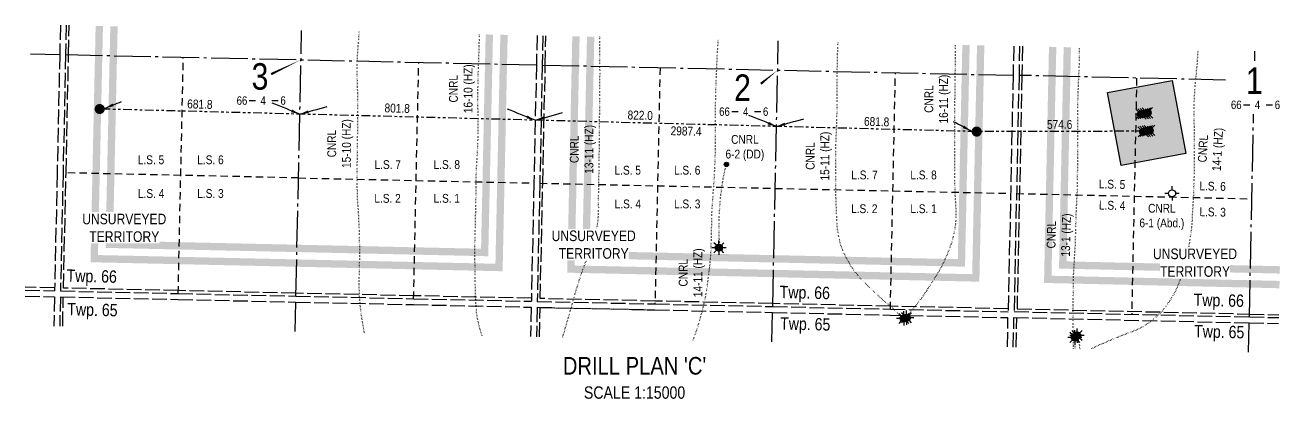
# Model space of a CAD drawing. Extents: x 401306 to 418331, y 6045711 to 6071172.
# Drawn here: x 413713 to 417984, y 6059379 to 6060650 of the extents above; entities that cross this region are included whole.
import ezdxf
from ezdxf.enums import TextEntityAlignment as Align

# ---------------------------------------------------------------- set-up
doc = ezdxf.new("R2010")
doc.units = 0
doc.header["$LTSCALE"] = 5
for name, pattern in [('foc-DOT', [1, 0.2, -0.8]), ('foc-DRILLPATH', [14.75, 6, -1.75, 1.75, -1.75, 1.75, -1.75]), ('foc-LSD', [8, 5, -3]), ('foc-QUARTERLINE', [33, 25, -3, 2, -3]), ('foc-UNSURVEYED', [12.5, 10, -2.5])]:
    doc.linetypes.add(name, pattern=pattern)
for name, color, linetype in [('10', 1, 'Continuous'), ('9', 3, 'Continuous'), ('AS-DRILL-T', 8, 'Continuous'), ('AS-TARGET-GAS-H', 181, 'Continuous'), ('AS-TARGET-OIL-H', 131, 'Continuous'), ('C-SYMBOL', 7, 'Continuous'), ('D-TXT', 6, 'Continuous'), ('DETAIL-HZ-Existing', 8, 'foc-DOT'), ('DETAIL-T', 7, 'Continuous'), ('F-WS-S', 8, 'Continuous'), ('L-BD', 7, 'Continuous'), ('L-BD1', 253, 'Continuous'), ('L-MON', 1, 'Continuous'), ('L-QSEC', 8, 'foc-QUARTERLINE'), ('L-SECLBL', 7, 'Continuous'), ('L-SECTION-LSD', 7, 'foc-LSD'), ('L-USEC', 7, 'foc-UNSURVEYED'), ('P-BUFFER-PURPLE-T', 187, 'Continuous'), ('P-PDRILLPATH', 12, 'foc-DRILLPATH'), ('P-PROPOSED', 10, 'Continuous'), ('P-PROPOSED-H', 21, 'Continuous')]:
    doc.layers.add(name, color=color, linetype=linetype)
doc.styles.add('100L', font='ARIALN.TTF', dxfattribs={"height": 11})
doc.styles.add('80CG', font='ARIALN.TTF', dxfattribs={"height": 10})
doc.styles.add('80L', font='ARIALN.TTF', dxfattribs={"height": 10})
doc.styles.add('SIMPLEX', font='ARIALN.TTF')
doc.styles.get("Standard").update_dxf_attribs({"font": 'ARIALN.TTF'})
doc.dimstyles.new('Compass 5 000', dxfattribs={"dimscale": 5, "dimtxt": 9, "dimasz": 2, "dimexe": 0.2, "dimexo": 0.0625, "dimgap": 0.5, "dimtad": 0, "dimtih": 1, "dimtoh": 1, "dimzin": 0, "dimdsep": 46, "dimtxsty": '80CG', "dimcen": 0.1, "dimse1": 1, "dimse2": 1, "dimclrd": 256, "dimclrt": 256, "dimaunit": 1, "dimadec": 4, "dimazin": 0, "dimtfac": 0.06, "dimtofl": 0, "dimtmove": 0, "dimatfit": 1, "dimfxl": 0.2, "dimtolj": 1, "dimtzin": 0, "dimlwd": -1, "dimarcsym": 0})

# ---------------------------------------------------------------- blocks, each defined once
blk = doc.blocks.new('L-SECLBL')
at = {"layer": '9', "color": 7}
for p, q in [((-5.1, -27.8), (-12.3, -27.8)), ((20.7, -27.8), (13.5, -27.8))]:
    blk.add_line(p, q, dxfattribs=at)
at = {"layer": '10', "color": 2, "style": 'SIMPLEX'}
blk.add_attdef('SEC', text='', height=30, dxfattribs=at).set_placement((0, 0), align=Align.MIDDLE)
at = {"layer": '10', "color": 5, "style": '80L'}
blk.add_attdef('TWP', text='', height=9.5, dxfattribs=at).set_placement((-14.4, -27.4), align=Align.MIDDLE_RIGHT)
blk.add_attdef('RGE', text='', height=9.5, dxfattribs=at).set_placement((3.6, -27.4), align=Align.MIDDLE_CENTER)
blk.add_attdef('MER', text='', height=9.5, dxfattribs=at).set_placement((23.2, -27.4), align=Align.MIDDLE_LEFT)
blk = doc.blocks.new('Gabd')
for p, q in [((-0.81, 0), (-1.62, 0)), ((0, 0.81), (0, 1.62)), ((1.62, 0), (0.81, 0)), ((0, -0.81), (0, -1.62))]:
    blk.add_line(p, q)
blk.add_circle((0, 0), 0.8)
blk = doc.blocks.new('BH-Existing')
at = {"layer": 'AS-DRILL-T'}
h = blk.add_hatch(color=256, dxfattribs=at)
h.dxf.hatch_style = 1
edge = h.paths.add_edge_path()
edge.add_arc((0, 0), 0.5, 0, 360)
blk.add_circle((0, 0), 0.5, dxfattribs=at)
blk = doc.blocks.new('GAS')
h = blk.add_hatch(color=255)
h.dxf.hatch_style = 1
edge = h.paths.add_edge_path()
edge.add_arc((0, 0), 0.9, 0, 360)
for p, q in [((-0.81, 0), (-1.62, 0)), ((-0.57, 0.57), (-1.14, 1.14)), ((0, 0.81), (0, 1.62)), ((0.57, 0.57), (1.14, 1.14)), ((1.62, 0), (0.81, 0)), ((-0.57, -0.57), (-1.14, -1.14)), ((0, -0.81), (0, -1.62)), ((1.14, -1.14), (0.57, -0.57))]:
    blk.add_line(p, q)
blk.add_circle((0, 0), 0.8)
blk = doc.blocks.new('plbh')
at = {"layer": 'L-MON'}
h = blk.add_hatch(color=255, dxfattribs=at)
h.dxf.hatch_style = 1
edge = h.paths.add_edge_path()
edge.add_arc((0, 0), 1.16, 0, 360)
h = blk.add_hatch(color=256, dxfattribs=at)
h.dxf.hatch_style = 1
h.paths.add_polyline_path([(-0.96, 0, 1), (0.96, 0, 1)])
h.paths.add_polyline_path([(0.91, 0, -1), (-0.91, 0, -1)], flags=16)
h.paths.add_polyline_path([(0.45, 0, -1), (-0.45, 0, -1)], flags=0)
h = blk.add_hatch(color=256, dxfattribs=at)
h.dxf.hatch_style = 1
h.paths.add_polyline_path([(-0.45, 0, 1), (0.45, 0, 1)])
h.paths.add_polyline_path([(0.4, 0, -1), (-0.4, 0, -1)], flags=16)
at = {"layer": 'L-MON', "color": 240}
for radius in [0.96, 0.91, 0.45, 0.4]:
    blk.add_circle((0, 0), radius, dxfattribs=at)
blk = doc.blocks.new('WC')
at = {"layer": 'L-MON'}
h = blk.add_hatch(color=255, dxfattribs=at)
h.dxf.hatch_style = 1
edge = h.paths.add_edge_path()
edge.add_arc((0, 0), 0.9, 0, 360)
at = {"layer": 'L-MON', "color": 240, "flags": 128}
for points in [[(-0.62, 0.5), (-1.23, 1.12)], [(0.52, 0.61), (1.13, 1.21)], [(-1.18, -1.18), (-0.56, -0.57)], [(1.16, -1.18), (0.56, -0.57)]]:
    blk.add_lwpolyline(points, dxfattribs=at)
at = {"layer": 'L-MON', "color": 240}
for radius in [0.8, 0.373]:
    blk.add_circle((0, 0), radius, dxfattribs=at)

msp = doc.modelspace()

# ---------------------------------------------------------------- hatches: boundary and pattern name
at = {"layer": 'AS-TARGET-GAS-H'}
h = msp.add_hatch(color=256, dxfattribs=at)
h.dxf.hatch_style = 1
h.paths.add_polyline_path([(415280.713, 6060618.723), (415265.103, 6059889.638), (414012.177, 6059917.017), (414028.056, 6060646.185), (414003.072, 6060646.733), (413986.649, 6059892.579), (415289.552, 6059864.108), (415305.696, 6060618.175)])
h = msp.add_hatch(color=256, dxfattribs=at)
h.dxf.hatch_style = 1
h.paths.add_polyline_path([(416903.321, 6060583.15), (416887.978, 6059854.146), (415634.978, 6059881.552), (415650.588, 6060610.614), (415625.604, 6060611.162), (415609.46, 6059857.114), (416912.436, 6059828.615), (416928.304, 6060582.602)])
h = msp.add_hatch(color=256, dxfattribs=at)
h.dxf.hatch_style = 1
h.paths.add_polyline_path([(417273.192, 6060575.041), (417248.209, 6060575.589), (417232.344, 6059822.123), (417983.728, 6059805.215), (417984.291, 6059830.199), (417257.853, 6059846.545)])
at = {"layer": 'AS-TARGET-OIL-H'}
h = msp.add_hatch(color=256, dxfattribs=at)
h.dxf.hatch_style = 1
h.paths.add_polyline_path([(415330.68, 6060617.627), (415314, 6059838.578), (413961.121, 6059868.141), (413978.089, 6060647.281), (413953.105, 6060647.828), (413935.593, 6059843.703), (415338.449, 6059813.048), (415355.664, 6060617.08)])
h = msp.add_hatch(color=256, dxfattribs=at)
h.dxf.hatch_style = 1
h.paths.add_polyline_path([(416903.321, 6060583.15), (416887.978, 6059854.146), (415634.978, 6059881.552), (415650.588, 6060610.614), (415625.604, 6060611.162), (415609.46, 6059857.114), (416912.436, 6059828.615), (416928.304, 6060582.602)])
h.paths.add_polyline_path([(415583.941, 6059832.677), (415600.62, 6060611.71), (415575.637, 6060612.257), (415558.423, 6059808.239), (416961.352, 6059777.554), (416978.272, 6060581.507), (416953.288, 6060582.055), (416936.894, 6059803.085)])
h = msp.add_hatch(color=256, dxfattribs=at)
h.dxf.hatch_style = 1
h.paths.add_polyline_path([(417223.225, 6060576.137), (417198.241, 6060576.684), (417181.325, 6059773.279), (417982.604, 6059755.249), (417983.166, 6059780.232), (417206.834, 6059797.701)])
at = {"layer": 'P-PROPOSED-H'}
h = msp.add_hatch(color=256, dxfattribs=at)
h.dxf.hatch_style = 1
h.paths.add_polyline_path([(417443.886, 6060172.636), (417663.674, 6060213.246), (417617.76, 6060461.736), (417397.972, 6060421.125)])

# ---------------------------------------------------------------- linework, layer by layer
at = {"layer": 'DETAIL-HZ-Existing', "flags": 128}
for points in [[(414868.628, 6059603.247), (414866.391, 6059613.67), (414862.924, 6059632.529), (414859.837, 6059651.359), (414857.073, 6059670.363), (414854.828, 6059689.325), (414853.072, 6059708.187), (414851.703, 6059727.411), (414850.831, 6059746.474), (414850.46, 6059765.556), (414850.518, 6059784.639), (414850.786, 6059803.678), (414851.264, 6059822.742), (414851.566, 6059832.648), (414851.762, 6059841.786), (414851.963, 6059860.956), (414852.022, 6059880.059), (414851.961, 6059899.195), (414851.712, 6059918.374), (414851.225, 6059937.669), (414850.558, 6059956.948), (414849.806, 6059976.048), (414848.967, 6059995.251), (414847.955, 6060014.287), (414846.533, 6060033.351), (414845.152, 6060052.485), (414844.319, 6060071.508), (414843.84, 6060090.712), (414843.539, 6060109.823), (414843.24, 6060129.004), (414843.069, 6060148.082), (414843.342, 6060167.381), (414843.941, 6060186.472), (414844.419, 6060205.556), (414844.579, 6060224.677), (414844.619, 6060243.811), (414844.817, 6060262.881), (414845.147, 6060282.028), (414845.317, 6060301.189), (414845.349, 6060320.393), (414845.487, 6060339.464), (414845.706, 6060358.564), (414845.857, 6060377.755), (414845.816, 6060396.86), (414845.415, 6060415.963), (414844.824, 6060435.06), (414844.252, 6060454.147), (414843.713, 6060473.333), (414843.504, 6060492.512), (414843.632, 6060511.593), (414844.071, 6060530.698), (414844.891, 6060549.825), (414846.07, 6060568.904), (414847.498, 6060587.968), (414849.029, 6060607.12), (414850.528, 6060626.192), (414850.675, 6060628.151)], [(415268.668, 6059594.509), (415268.18, 6059595.769), (415262.106, 6059613.843), (415257.039, 6059632.256), (415253.149, 6059650.973), (415250.277, 6059670.059), (415248.345, 6059689.155), (415247.183, 6059708.214), (415246.453, 6059727.384), (415245.931, 6059746.44), (415245.58, 6059765.532), (415245.358, 6059784.591), (415245.1, 6059803.841), (415244.788, 6059822.912), (415244.768, 6059824.302), (415244.416, 6059841.994), (415243.955, 6059861.068), (415243.694, 6059880.178), (415243.935, 6059899.367), (415244.573, 6059918.418), (415245.192, 6059937.539), (415245.661, 6059956.624), (415246.07, 6059975.749), (415246.489, 6059994.845), (415246.908, 6060013.95), (415247.328, 6060033.075), (415247.718, 6060052.211), (415248.018, 6060071.379), (415248.027, 6060090.484), (415247.898, 6060109.681), (415248.226, 6060128.738), (415249.058, 6060147.945), (415250.079, 6060167.137), (415251.048, 6060186.241), (415252.017, 6060205.345), (415253.115, 6060224.395), (415254.125, 6060243.548), (415254.785, 6060262.658), (415255.195, 6060281.834), (415255.354, 6060300.915), (415255.273, 6060320.031), (415255.068, 6060338.94), (415254.744, 6060358.361), (415254.382, 6060377.423), (415254.243, 6060396.621), (415254.402, 6060415.752), (415254.611, 6060434.852), (415254.849, 6060453.891), (415255.288, 6060472.976), (415255.845, 6060492.008), (415256.485, 6060511.129), (415257.213, 6060530.208), (415257.865, 6060549.418), (415258.437, 6060568.66), (415258.936, 6060587.784), (415259.475, 6060606.887), (415259.835, 6060619.181)], [(415542.658, 6059588.525), (415544.518, 6059594.746), (415547.2, 6059603.691), (415549.903, 6059612.685), (415552.566, 6059621.66), (415555.219, 6059630.656), (415557.903, 6059639.67), (415560.546, 6059648.666), (415563.17, 6059657.692), (415569.103, 6059678.319), (415574.247, 6059696.673), (415577.251, 6059707.602), (415579.302, 6059715.079), (415584.508, 6059733.522), (415589.96, 6059751.8), (415595.622, 6059770.053), (415601.164, 6059788.278), (415607.032, 6059806.337), (415607.085, 6059806.466), (415613.809, 6059824.356), (415620.921, 6059842.138), (415627.972, 6059859.841), (415634.914, 6059877.616), (415641.6, 6059895.577), (415647.679, 6059913.691), (415653.093, 6059932.029), (415657.631, 6059950.557), (415661.162, 6059969.285), (415663.631, 6059988.327), (415664.998, 6060007.362), (415665.457, 6060026.426), (415665.319, 6060045.694), (415665.237, 6060064.74), (415665.454, 6060083.78), (415665.683, 6060102.849), (415665.961, 6060121.938), (415666.451, 6060141.062), (415666.951, 6060160.195), (415667.25, 6060179.323), (415667.44, 6060198.463), (415667.662, 6060217.733), (415667.874, 6060236.953), (415667.962, 6060256.035), (415667.991, 6060275.129), (415668.132, 6060294.31), (415668.39, 6060313.359), (415668.681, 6060332.588), (415668.919, 6060351.647), (415669.019, 6060370.769), (415669.087, 6060389.862), (415669.277, 6060408.982), (415669.486, 6060428.082), (415669.676, 6060447.253), (415669.875, 6060466.333), (415669.985, 6060485.515), (415669.916, 6060504.681), (415669.764, 6060523.778), (415669.553, 6060542.887), (415669.242, 6060561.988), (415669.022, 6060581.117), (415669.115, 6060600.42), (415669.329, 6060610.203)], [(415987.185, 6059578.816), (415988.915, 6059583.438), (415991.856, 6059591.387), (415994.79, 6059599.476), (415997.646, 6059607.707), (416000.407, 6059616.13), (416003.017, 6059624.506), (416005.549, 6059632.973), (416008.029, 6059641.362), (416010.5, 6059649.772), (416012.922, 6059658.272), (416015.236, 6059666.854), (416017.465, 6059675.638), (416019.644, 6059684.434), (416021.834, 6059693.319), (416024.027, 6059702.274), (416026.15, 6059711.311), (416028.126, 6059720.42), (416029.985, 6059729.713), (416031.625, 6059739.02), (416034.417, 6059756.864), (416036.317, 6059770.356), (416036.758, 6059773.678), (416037.539, 6059779.802), (416038.692, 6059789.27), (416039.622, 6059797.192), (416039.806, 6059798.778), (416040.919, 6059808.257), (416042.092, 6059817.724), (416043.245, 6059827.211), (416044.338, 6059836.65), (416046.184, 6059855.615), (416046.908, 6059865.151), (416047.938, 6059884.284), (416048.273, 6059893.859), (416048.577, 6059903.405), (416048.831, 6059912.931), (416049.055, 6059922.469), (416049.533, 6059941.523), (416049.953, 6059960.648), (416050.311, 6059979.715), (416050.517, 6059989.333), (416050.751, 6059998.88), (416050.975, 6060008.387), (416051.299, 6060017.892), (416052.376, 6060036.934), (416053.764, 6060055.948), (416055.143, 6060075.063), (416056.524, 6060094.248), (416057.269, 6060103.804), (416057.992, 6060113.301), (416059.149, 6060132.291), (416060.047, 6060151.336), (416060.925, 6060170.381), (416061.803, 6060189.457), (416062.522, 6060208.546), (416063.001, 6060227.63), (416063.31, 6060246.768), (416063.199, 6060265.855), (416062.859, 6060285.006), (416062.867, 6060304.1), (416063.006, 6060323.202), (416063.017, 6060342.396), (416063.195, 6060361.457), (416063.554, 6060380.533), (416063.794, 6060399.712), (416064.023, 6060418.792), (416064.661, 6060437.883), (416065.61, 6060456.947), (416066.379, 6060476.085), (416067.06, 6060495.234), (416067.767, 6060514.274), (416068.595, 6060533.3), (416069.614, 6060552.403), (416070.785, 6060571.582), (416072.053, 6060590.629), (416072.81, 6060601.358)], [(416703.785, 6059652.532), (416703.826, 6059652.571), (416703.806, 6059652.571), (416703.625, 6059652.505), (416703.495, 6059652.538), (416703.476, 6059652.568), (416703.446, 6059652.549), (416703.415, 6059652.54), (416703.396, 6059652.56), (416703.307, 6059652.622), (416703.139, 6059652.695), (416702.839, 6059652.692), (416702.549, 6059652.698), (416702.479, 6059652.739), (416702.5, 6059652.749), (416702.519, 6059652.729), (416702.528, 6059652.658), (416702.545, 6059652.518), (416702.602, 6059652.367), (416702.587, 6059652.157), (416702.512, 6059651.909), (416702.469, 6059651.759), (416702.416, 6059651.631), (416702.29, 6059651.343), (416702.175, 6059651.105), (416702.061, 6059650.908), (416701.936, 6059650.69), (416701.761, 6059650.474), (416701.556, 6059650.208), (416701.62, 6059649.937), (416701.977, 6059649.799), (416702.326, 6059649.722), (416702.603, 6059649.606), (416702.841, 6059649.511), (416703.031, 6059649.487), (416703.261, 6059649.472), (416703.51, 6059649.427), (416703.698, 6059649.333), (416703.816, 6059649.23), (416703.826, 6059649.26), (416703.767, 6059649.281), (416703.696, 6059649.243), (416703.644, 6059649.174), (416703.592, 6059649.065), (416703.591, 6059649.015), (416703.579, 6059648.925), (416703.527, 6059648.826), (416703.454, 6059648.688), (416703.331, 6059648.56), (416703.23, 6059648.483), (416703.166, 6059648.324), (416703.222, 6059648.113), (416703.358, 6059647.95), (416703.426, 6059647.828), (416703.405, 6059647.769), (416703.395, 6059647.789), (416703.457, 6059647.878), (416703.5, 6059648.007), (416703.492, 6059648.127), (416703.575, 6059648.265), (416703.69, 6059648.493), (416703.775, 6059648.741), (416703.811, 6059649.01), (416703.846, 6059649.26), (416703.841, 6059649.49), (416703.765, 6059649.701), (416703.638, 6059649.814), (416703.528, 6059649.807), (416703.407, 6059649.789), (416703.318, 6059649.841), (416703.23, 6059649.903), (416703.11, 6059649.915), (416703.072, 6059650.016), (416703.083, 6059650.086), (416703.064, 6059650.126), (416702.996, 6059650.208), (416702.722, 6059650.514), (416702.284, 6059651.063), (416701.712, 6059651.915), (416700.994, 6059652.991), (416700.079, 6059654.17), (416698.916, 6059655.435), (416697.524, 6059656.795), (416695.866, 6059658.32), (416693.952, 6059660.051), (416691.813, 6059661.987), (416689.477, 6059664.127), (416687.005, 6059666.42), (416684.367, 6059668.906), (416681.505, 6059671.657), (416678.476, 6059674.592), (416675.231, 6059677.721), (416671.819, 6059680.964), (416668.208, 6059684.281), (416664.36, 6059687.723), (416660.306, 6059691.339), (416656.057, 6059695.21), (416651.653, 6059699.334), (416647.043, 6059703.633), (416642.124, 6059707.987), (416636.966, 6059712.397), (416631.66, 6059716.911), (416626.299, 6059721.635), (416620.86, 6059726.501), (416615.284, 6059731.48), (416609.552, 6059736.632), (416603.79, 6059741.815), (416598.012, 6059747.179), (416592.26, 6059752.801), (416586.44, 6059758.576), (416581.806, 6059763.165), (416580.513, 6059764.452), (416574.587, 6059770.389), (416568.693, 6059776.375), (416565.06, 6059780.072), (416562.73, 6059782.442), (416556.801, 6059788.729), (416550.959, 6059795.314), (416545.171, 6059802.108), (416539.588, 6059809.117), (416534.2, 6059816.353), (416529.046, 6059823.793), (416524.127, 6059831.449), (416519.462, 6059839.319), (416511.631, 6059853.538), (416507.704, 6059860.813), (416503.345, 6059868.977), (416499.14, 6059877.297), (416495.31, 6059885.85), (416491.926, 6059894.664), (416488.965, 6059903.658), (416486.488, 6059912.803), (416484.383, 6059922.079), (416482.541, 6059931.44), (416480.89, 6059940.857), (416479.425, 6059950.12), (416479.381, 6059950.401), (416478.083, 6059959.961), (416476.455, 6059979.009), (416475.639, 6059998.121), (416475.013, 6060017.238), (416474.296, 6060036.348), (416473.511, 6060055.509), (416472.997, 6060074.714), (416472.752, 6060093.863), (416472.575, 6060112.951), (416472.481, 6060132.178), (416472.477, 6060151.362), (416472.421, 6060170.497), (416472.354, 6060189.553), (416472.41, 6060208.746), (416472.734, 6060227.874), (416473.302, 6060247.166), (416473.976, 6060266.276), (416474.71, 6060285.395), (416475.384, 6060304.505), (416476.028, 6060323.585), (416476.592, 6060342.728), (416476.846, 6060361.847), (416477.07, 6060380.956), (416477.305, 6060400.076), (416477.359, 6060419.209), (416477.477, 6060438.52), (416477.631, 6060457.611), (416477.604, 6060476.706), (416477.608, 6060495.821), (416477.943, 6060514.988), (416478.388, 6060534.103), (416478.841, 6060553.207), (416479.445, 6060572.299), (416480.159, 6060591.418), (416480.199, 6060592.426)], [(416713.573, 6059654.774), (416713.653, 6059654.782), (416713.889, 6059654.597), (416714.034, 6059654.334), (416714.189, 6059654.121), (416714.4, 6059653.686), (416714.356, 6059653.007), (416714.263, 6059652.428), (416714.469, 6059652.194), (416714.799, 6059652.187), (416715.328, 6059652.146), (416715.975, 6059652.012), (416716.194, 6059651.948), (416716.204, 6059651.947), (416716.392, 6059651.883), (416716.669, 6059651.718), (416716.664, 6059651.008), (416716.057, 6059650.69), (416715.325, 6059651.086), (416714.85, 6059651.326), (416713.881, 6059651.346), (416713.408, 6059651.206), (416713.333, 6059651.008), (416713.227, 6059651.17), (416712.925, 6059651.567), (416712.553, 6059651.935), (416713.139, 6059652.222), (416713.845, 6059652.047), (416713.58, 6059651.813), (416713.122, 6059651.412), (416712.881, 6059651.848), (416712.606, 6059653.054), (416712.396, 6059653.968), (416712.541, 6059654.676), (416712.752, 6059655.201), (416712.893, 6059655.718), (416712.934, 6059656.247), (416712.923, 6059656.688), (416712.823, 6059657.14), (416712.757, 6059657.321), (416712.796, 6059657.291), (416712.827, 6059657.32), (416712.888, 6059657.369), (416712.959, 6059657.437), (416713.082, 6059657.565), (416713.481, 6059657.996), (416714.076, 6059658.714), (416714.827, 6059659.708), (416715.753, 6059660.889), (416716.84, 6059662.176), (416718.071, 6059663.611), (416719.475, 6059665.221), (416721.033, 6059666.979), (416722.674, 6059668.915), (416724.337, 6059670.96), (416726.075, 6059673.204), (416727.919, 6059675.705), (416729.946, 6059678.403), (416732.178, 6059681.316), (416734.561, 6059684.287), (416737.064, 6059687.244), (416739.71, 6059690.319), (416742.51, 6059693.611), (416745.476, 6059697.189), (416748.639, 6059701.063), (416752.048, 6059705.222), (416755.653, 6059709.677), (416759.315, 6059714.49), (416763.034, 6059719.623), (416766.909, 6059725.012), (416770.889, 6059730.619), (416774.905, 6059736.546), (416778.957, 6059742.742), (416783.152, 6059749.104), (416787.462, 6059755.685), (416791.823, 6059762.324), (416796.246, 6059769.042), (416800.712, 6059775.909), (416802.914, 6059779.293), (416805.272, 6059782.934), (416809.821, 6059789.93), (416814.421, 6059796.984), (416816.282, 6059799.865), (416818.974, 6059804.17), (416823.433, 6059811.637), (416827.715, 6059819.258), (416831.931, 6059827.101), (416836.071, 6059835.085), (416840.134, 6059843.251), (416844.667, 6059853.248), (416849.941, 6059865.699), (416853.324, 6059873.829), (416856.877, 6059882.456), (416860.349, 6059891.045), (416863.673, 6059899.716), (416866.772, 6059908.653), (416869.593, 6059917.635), (416872.188, 6059926.862), (416874.507, 6059936.206), (416876.564, 6059945.544), (416878.25, 6059954.32), (416878.363, 6059954.928), (416879.775, 6059964.46), (416880.888, 6059974.049), (416881.699, 6059983.554), (416882.201, 6059993.115), (416882.37, 6060002.084), (416882.373, 6060002.654), (416882.295, 6060012.218), (416882.067, 6060021.775), (416881.699, 6060031.335), (416880.653, 6060050.491), (416879.51, 6060069.75), (416878.743, 6060088.85), (416878.268, 6060107.984), (416877.951, 6060127.075), (416877.705, 6060146.215), (416877.49, 6060165.354), (416877.534, 6060184.497), (416877.788, 6060203.596), (416878.025, 6060222.825), (416878.059, 6060241.979), (416877.925, 6060261.186), (416877.88, 6060280.341), (416877.924, 6060299.444), (416877.978, 6060318.587), (416878.044, 6060337.8), (416877.981, 6060357.046), (416878.006, 6060376.18), (416878.289, 6060395.288), (416878.545, 6060414.497), (416878.68, 6060433.628), (416878.754, 6060452.751), (416878.92, 6060471.962), (416879.414, 6060491.086), (416879.919, 6060510.219), (416880.185, 6060529.428), (416880.479, 6060548.536), (416880.543, 6060567.659), (416880.437, 6060583.652)], [(417282.179, 6059550.531), (417282.215, 6059553.806), (417282.213, 6059557.997), (417282.116, 6059562.43), (417281.943, 6059567.085), (417281.696, 6059571.981), (417281.464, 6059577.097), (417281.246, 6059582.463), (417281.035, 6059588.098), (417280.86, 6059594.053), (417280.721, 6059600.328), (417280.633, 6059604.711), (417280.62, 6059606.921), (417280.604, 6059613.803), (417280.605, 6059620.965), (417280.61, 6059628.336), (417280.548, 6059635.849), (417280.419, 6059643.514), (417280.332, 6059651.307), (417280.319, 6059659.269), (417280.36, 6059667.39), (417280.405, 6059672.36), (417280.433, 6059675.63), (417280.525, 6059683.81), (417280.607, 6059692.48), (417280.665, 6059700.941), (417280.723, 6059709.432), (417280.773, 6059717.963), (417280.893, 6059726.562), (417281.116, 6059735.269), (417281.341, 6059744.076), (417281.478, 6059752.965), (417281.568, 6059762.026), (417281.672, 6059771.225), (417281.777, 6059780.535), (417281.905, 6059789.945), (417282.124, 6059799.412), (417282.485, 6059808.977), (417282.967, 6059818.599), (417283.53, 6059828.249), (417284.024, 6059836.55), (417285.266, 6059858.499), (417285.724, 6059866.481), (417286.33, 6059875.811), (417286.956, 6059885.14), (417287.552, 6059894.459), (417288.118, 6059903.799), (417288.576, 6059913.202), (417288.852, 6059922.548), (417289.039, 6059931.926), (417289.217, 6059941.354), (417289.434, 6059950.712), (417289.671, 6059960.089), (417289.928, 6059969.456), (417290.175, 6059978.863), (417290.432, 6059988.219), (417290.78, 6059997.644), (417291.155, 6060006.928), (417291.522, 6060016.283), (417291.889, 6060025.657), (417292.276, 6060035.061), (417292.684, 6060044.494), (417293.133, 6060053.917), (417293.579, 6060063.27), (417294.084, 6060073.021), (417294.597, 6060082.693), (417295.042, 6060092.435), (417295.336, 6060102.151), (417295.501, 6060111.91), (417295.636, 6060121.649), (417295.711, 6060131.39), (417295.735, 6060141.142), (417295.83, 6060150.892), (417296.015, 6060160.63), (417296.2, 6060170.378), (417296.414, 6060180.116), (417296.619, 6060189.854), (417296.724, 6060199.604), (417296.729, 6060209.356), (417296.673, 6060219.109), (417296.548, 6060228.844), (417296.378, 6060238.389), (417296.163, 6060248.126), (417295.988, 6060257.872), (417295.923, 6060267.625), (417295.887, 6060277.378), (417295.892, 6060287.14), (417295.957, 6060296.871), (417296.011, 6060306.582), (417296.016, 6060316.344), (417295.991, 6060326.087), (417295.975, 6060335.809), (417295.99, 6060345.561), (417296.065, 6060355.312), (417296.18, 6060365.072), (417296.343, 6060374.74), (417296.577, 6060384.488), (417296.832, 6060394.224), (417297.127, 6060403.97), (417297.462, 6060413.715), (417297.806, 6060423.45), (417298.171, 6060433.195), (417298.526, 6060442.93), (417298.886, 6060452.474), (417299.281, 6060462.218), (417299.735, 6060471.94), (417300.2, 6060481.683), (417300.634, 6060491.406), (417301.039, 6060501.15), (417301.413, 6060510.864), (417301.748, 6060520.599), (417302.002, 6060530.326), (417302.147, 6060540.055), (417302.161, 6060549.787), (417302.075, 6060559.511), (417301.987, 6060569.115), (417301.935, 6060574.411)], [(416074.694, 6059893.172), (416075.317, 6059892.818), (416077.331, 6059891.605), (416077.631, 6059891.109), (416076.08, 6059890.611), (416075.817, 6059890.007), (416075.546, 6059889.012), (416074.771, 6059888.329), (416074.359, 6059888.728), (416074.362, 6059888.868), (416074.441, 6059889.266), (416074.622, 6059890.272), (416075.084, 6059891.763), (416076.281, 6059894.398), (416077.199, 6059897.619), (416077.674, 6059902.54), (416077.447, 6059908.786), (416076.782, 6059915.622), (416076.045, 6059923.74), (416075.484, 6059932.624), (416075.217, 6059941.701), (416075.178, 6059955.866), (416075.226, 6059963.276), (416075.198, 6059967.148), (416075.14, 6059980.402), (416075.388, 6059991.559), (416075.932, 6060003.05), (416076.676, 6060014.517), (416078.251, 6060035.888), (416079.474, 6060052.456), (416081.123, 6060070.705), (416082.807, 6060084.042), (416085.108, 6060099.097), (416086.871, 6060110.532), (416088.508, 6060122.56), (416090.093, 6060133.608), (416092.51, 6060146.58), (416094.891, 6060156.031), (416096.639, 6060162.476), (416099.785, 6060174.471), (416100.392, 6060176.709)], [(417286.32, 6059587.827), (417286.258, 6059587.719), (417286.185, 6059587.59), (417286.112, 6059587.462), (417286.039, 6059587.313), (417285.914, 6059587.066), (417285.686, 6059586.71), (417285.427, 6059586.246), (417285.309, 6059585.898), (417285.327, 6059585.788), (417285.288, 6059585.829), (417285.172, 6059586.011), (417285.022, 6059586.004), (417284.836, 6059585.748), (417284.855, 6059585.708), (417285.134, 6059586.122), (417285.346, 6059586.697), (417285.442, 6059586.966), (417285.568, 6059587.253), (417285.622, 6059587.432), (417285.644, 6059587.551), (417285.645, 6059587.581), (417285.635, 6059587.572), (417285.632, 6059587.462), (417285.615, 6059587.122), (417285.593, 6059586.552), (417285.577, 6059585.802), (417285.598, 6059584.872), (417285.629, 6059582.531), (417285.622, 6059582.201), (417285.571, 6059579.801), (417285.502, 6059576.952), (417285.5, 6059574.022), (417285.547, 6059571.04), (417285.635, 6059568.097), (417285.794, 6059565.163), (417286.012, 6059562.238), (417286.21, 6059559.273), (417286.228, 6059556.322), (417286.006, 6059553.356), (417285.759, 6059550.453)], [(417293.937, 6059594.235), (417293.904, 6059594.065), (417293.941, 6059593.924), (417294.188, 6059593.789), (417294.484, 6059593.583), (417294.7, 6059593.378), (417294.904, 6059593.114), (417295.139, 6059592.879), (417295.424, 6059592.613), (417295.709, 6059592.387), (417295.997, 6059592.281), (417296.255, 6059592.215), (417296.585, 6059592.168), (417297.003, 6059592.11), (417297.555, 6059592.168), (417297.69, 6059592.415), (417297.837, 6059592.762), (417297.996, 6059593.159), (417298.135, 6059593.596), (417298.234, 6059594.024), (417298.231, 6059594.364), (417298.105, 6059594.577), (417297.869, 6059594.762), (417297.564, 6059594.969), (417297.258, 6059595.205), (417296.954, 6059595.482), (417296.6, 6059595.769), (417296.269, 6059596.176), (417295.897, 6059596.584), (417295.442, 6059596.834), (417295.223, 6059596.888), (417294.804, 6059596.947), (417294.735, 6059596.958), (417294.515, 6059596.983), (417294.326, 6059597.007), (417294.266, 6059597.008), (417294.055, 6059596.963), (417293.75, 6059596.759), (417293.523, 6059596.404), (417293.532, 6059595.873), (417293.706, 6059595.12), (417293.895, 6059594.145), (417294.041, 6059592.982), (417294.535, 6059590.301), (417295.333, 6059587.364), (417296.229, 6059584.274), (417297.135, 6059581.245), (417297.918, 6059578.517), (417298.605, 6059575.992), (417299.353, 6059573.506), (417300.05, 6059570.951), (417300.494, 6059568.291), (417300.857, 6059565.573), (417301.29, 6059562.883), (417301.715, 6059560.244), (417302.13, 6059557.634), (417302.567, 6059555.105), (417303.135, 6059552.592), (417303.849, 6059550.058)]]:
    msp.add_lwpolyline(points, dxfattribs=at)
at = {"layer": 'L-QSEC', "flags": 128}
for points in [[(414634.867, 6059728.441), (414654.387, 6060632.454)], [(416257.757, 6059692.962), (416276.948, 6060596.882)], [(413730.955, 6060552.716), (413830.89, 6060550.532)], [(413850.993, 6060550.093), (415453.461, 6060515.075)], [(417898.563, 6060528.606), (417899.26, 6060561.316)], [(415473.565, 6060514.639), (417076.104, 6060479.85)], [(417798.739, 6060463.597), (417096.211, 6060479.426)], [(417880.381, 6059657.565), (417894.769, 6060348.035)], [(414632.276, 6059608.409), (414634.433, 6059708.337)], [(416255.209, 6059572.962), (416257.33, 6059672.858)], [(417877.842, 6059537.521), (417879.928, 6059637.458)]]:
    msp.add_lwpolyline(points, dxfattribs=at)
at = {"layer": 'L-SECLBL', "flags": 128}
for points in [[(414652.23, 6060532.584, 0, 8, 0), (414550.477, 6060483.609, 0, 0, 0)], [(416274.833, 6060497.244, 0, 8, 0), (416217.395, 6060450.864, 0, 0, 0)]]:
    msp.add_lwpolyline(points, format="xyseb", dxfattribs=at)
at = {"layer": 'L-SECTION-LSD'}
for p, q in [((417496.671, 6060470.403), (417479.834, 6059666.578)), ((417087.749, 6060077.509), (417888.756, 6060059.472))]:
    msp.add_line(p, q, dxfattribs=at)
at = {"layer": 'L-SECTION-LSD', "flags": 128}
for points in [[(414234.177, 6059737.196), (414251.612, 6060541.339)], [(415035.562, 6059719.684), (415052.846, 6060523.83)], [(415874.199, 6060505.942), (415857.063, 6059701.726)], [(416658.477, 6059684.197), (416675.468, 6060488.547)], [(414643.549, 6060130.512), (413842.238, 6060148.022)], [(414643.549, 6060130.512), (415444.853, 6060113.001)], [(415464.957, 6060112.567), (416266.295, 6060095.103)], [(416266.295, 6060095.103), (417067.642, 6060077.939)]]:
    msp.add_lwpolyline(points, dxfattribs=at)
at = {"layer": 'L-USEC'}
for p, q in [((413833.066, 6060650.46), (413830.89, 6060550.532)), ((413853.17, 6060650.019), (413850.993, 6060550.094)), ((413861.046, 6060549.874), (413863.222, 6060649.799)), ((415455.598, 6060614.889), (415453.461, 6060515.075)), ((415475.702, 6060614.448), (415473.565, 6060514.645)), ((415483.616, 6060514.416), (415485.754, 6060614.228)), ((413830.89, 6060550.532), (413822.134, 6060148.46)), ((413850.993, 6060550.094), (413842.238, 6060148.022)), ((413852.29, 6060147.801), (413861.046, 6060549.874)), ((415453.461, 6060515.075), (415444.853, 6060113.001)), ((415473.565, 6060514.645), (415464.957, 6060112.571)), ((415475.008, 6060112.343), (415483.616, 6060514.416)), ((413822.134, 6060148.46), (413813.378, 6059746.391)), ((413842.238, 6060148.022), (413833.482, 6059745.952)), ((413843.753, 6059755.784), (413852.29, 6060147.801)), ((415444.853, 6060113.001), (415436.244, 6059710.929)), ((415464.957, 6060112.571), (415456.348, 6059710.489)), ((415466.615, 6059720.321), (415475.008, 6060112.343)), ((413813.597, 6059756.444), (413713.663, 6059758.627)), ((413713.006, 6059728.471), (413812.941, 6059726.287)), ((413713.445, 6059748.575), (413813.378, 6059746.391)), ((413812.941, 6059726.287), (413810.765, 6059626.352)), ((413833.044, 6059725.848), (413830.869, 6059625.914)), ((413833.044, 6059725.848), (414233.738, 6059717.092)), ((413833.482, 6059745.952), (414234.177, 6059737.196)), ((413840.921, 6059625.693), (413843.096, 6059725.628)), ((414234.391, 6059747.248), (413843.753, 6059755.784)), ((414233.738, 6059717.092), (414634.433, 6059708.337)), ((414234.177, 6059737.196), (414634.873, 6059728.441)), ((414635.085, 6059738.492), (414234.391, 6059747.248)), ((414634.873, 6059728.441), (415035.562, 6059719.684)), ((415035.772, 6059729.737), (414635.085, 6059738.492)), ((415035.562, 6059719.684), (415436.244, 6059710.929)), ((415436.46, 6059720.98), (415035.772, 6059729.737)), ((415857.266, 6059711.778), (415466.615, 6059720.321)), ((414634.433, 6059708.337), (415035.123, 6059699.58)), ((415035.123, 6059699.58), (415435.814, 6059690.825)), ((415435.814, 6059690.825), (415433.676, 6059590.905)), ((415455.918, 6059690.385), (415453.78, 6059590.475)), ((415455.918, 6059690.385), (415856.624, 6059681.622)), ((415456.348, 6059710.489), (415857.063, 6059701.726)), ((415463.83, 6059590.247), (415465.968, 6059690.165)), ((415463.83, 6059590.247), (415465.968, 6059690.165)), ((415465.968, 6059690.165), (415856.624, 6059681.622)), ((415856.624, 6059681.622), (416257.33, 6059672.858)), ((415856.624, 6059681.622), (416257.33, 6059672.858)), ((415857.063, 6059701.726), (416257.77, 6059692.962)), ((416257.969, 6059703.014), (415857.266, 6059711.778)), ((416257.33, 6059672.858), (416658.036, 6059664.094)), ((416257.33, 6059672.858), (416658.036, 6059664.094)), ((416257.77, 6059692.962), (416658.476, 6059684.197)), ((416658.674, 6059694.249), (416257.969, 6059703.014)), ((416658.476, 6059684.197), (417059.183, 6059675.432)), ((417059.378, 6059685.483), (416658.674, 6059694.249)), ((416658.036, 6059664.094), (417058.744, 6059655.328)), ((416658.036, 6059664.094), (417058.744, 6059655.328))]:
    msp.add_line(p, q, dxfattribs=at)
at = {"layer": 'L-USEC', "flags": 128}
for points in [[(417078.198, 6060579.316), (417076.104, 6060479.85)], [(417098.305, 6060578.875), (417096.211, 6060479.426)], [(417108.354, 6060578.655), (417106.26, 6060479.215)], [(417076.104, 6060479.85), (417059.18, 6059676.043)], [(417096.211, 6060479.426), (417079.287, 6059675.591)], [(417106.26, 6060479.215), (417089.547, 6059685.414)], [(417079.287, 6059675.591), (417880.381, 6059657.565)], [(417089.547, 6059685.414), (417880.607, 6059667.613)], [(417056.641, 6059555.457), (417058.744, 6059655.328)], [(417076.748, 6059555.018), (417078.864, 6059655.513)], [(417078.864, 6059655.484), (417879.928, 6059637.458)], [(417086.797, 6059554.799), (417088.913, 6059655.301)], [(417879.928, 6059637.458), (417979.932, 6059635.208)], [(417880.381, 6059657.565), (417980.355, 6059655.315)], [(417880.607, 6059667.613), (417980.567, 6059665.364)]]:
    msp.add_lwpolyline(points, dxfattribs=at)
at = {"layer": 'P-PDRILLPATH'}
msp.add_lwpolyline([(417526.414, 6060289.334), (416952.091, 6060288.158), (413966.942, 6060365.042)], dxfattribs=at)
at = {"layer": 'P-PROPOSED'}
msp.add_lwpolyline([(417397.972, 6060421.125), (417617.76, 6060461.736), (417663.674, 6060213.246), (417443.886, 6060172.636)], close=True, dxfattribs=at)

# ---------------------------------------------------------------- block references
at = {"layer": 'AS-DRILL-T', "xscale": 14.99999999999999, "yscale": 14.99999999999999, "zscale": 14.99999999999999}
msp.add_blockref('BH-Existing', (416100.399, 6060176.69), dxfattribs=at)
at = {"layer": 'F-WS-S', "xscale": 14.99999999999999, "yscale": 14.99999999999999, "zscale": 14.99999999999999}
for name, p in [('Gabd', (417617.368, 6060077.993)), ('GAS', (416074.694, 6059893.172)), ('GAS', (416703.785, 6059652.532)), ('GAS', (416713.573, 6059654.774)), ('GAS', (417286.32, 6059587.827)), ('GAS', (417293.937, 6059594.235))]:
    msp.add_blockref(name, p, dxfattribs=at)
at = {"layer": 'L-MON', "xscale": 14.99999999999999, "yscale": 14.99999999999999, "zscale": 14.99999999999999}
for name, p in [('plbh', (413966.942, 6060365.042)), ('WC', (417511.88, 6060347.64)), ('WC', (417519.252, 6060349.001)), ('WC', (417526.624, 6060350.362)), ('WC', (417533.997, 6060351.723)), ('plbh', (416952.091, 6060288.158)), ('WC', (417519.042, 6060287.973)), ('WC', (417526.414, 6060289.334)), ('WC', (417533.786, 6060290.695)), ('WC', (417541.159, 6060292.056))]:
    msp.add_blockref(name, p, dxfattribs=at)
at = {"layer": 'L-SECLBL', "xscale": 2.999999999999997, "yscale": 2.999999999999997, "zscale": 2.999999999999997}
for p, values in [((414512.546, 6060475.988), {'SEC': '3', 'TWP': '66', 'RGE': '4', 'MER': '6'}), ((416155.06, 6060438.418), {'SEC': '2', 'TWP': '66', 'RGE': '4', 'MER': '6'}), ((417897.132, 6060461.38), {'SEC': '1', 'TWP': '66', 'RGE': '4', 'MER': '6'})]:
    msp.add_blockref('L-SECLBL', p, dxfattribs=at).add_auto_attribs(values)

# ---------------------------------------------------------------- texts
at = {"layer": 'D-TXT', "color": 3, "char_height": 41.9791, "attachment_point": 1, "rotation": 358.710935, "style": '80L'}
for s, width, heights, insert in [('Twp. 66', 169.19517, [29.038], (413854.83, 6059819.443)), ('Twp. 66', 169.19517, [29.038], (416282.104, 6059763.819)), ('Twp. 66', 169.19517, [29.038], (417691.187, 6059737.344)), ('Twp. 65', 304.18619, [0], (413857.214, 6059705.335)), ('Twp. 65', 304.18619, [0], (416283.562, 6059656.835)), ('Twp. 65', 304.18619, [0], (417692.645, 6059630.36))]:
    msp.add_mtext_dynamic_manual_height_columns(s, width=width, gutter_width=142.5, heights=heights, dxfattribs=dict(at, insert=insert))
at = {"layer": 'DETAIL-HZ-Existing', "char_height": 30, "attachment_point": 1, "style": '80L'}
for s, insert, rotation in [('\\pxqc;CNRL\\P16-10 (HZ)', (415155.917, 6060351.823), 90), ('\\pxqc;CNRL\\P16-11 (HZ)', (416774.194, 6060316.602), 90), ('\\pxqc;CNRL\\P15-10 (HZ)', (414741.657, 6060165.254), 90), ('\\pxqc;CNRL\\P13-11 (HZ)', (415567.305, 6060145.76), 90), ('\\pxqc;CNRL\\P15-11 (HZ)', (416370.42, 6060122.749), 90), ('\\pxqc;CNRL\\P14-1 (HZ)', (417702.721, 6060149.037), 86.91579), ('\\pxqc;CNRL\\P13-1 (HZ)', (417189.05, 6059855.839), 88.49192), ('\\pxqc;CNRL\\P14-11 (HZ)', (415937.894, 6059725.765), 90)]:
    msp.add_mtext_dynamic_manual_height_columns(s, width=164.3382, gutter_width=150, heights=[0], dxfattribs=dict(at, insert=insert, rotation=rotation))
for s, insert in [('\\pxqc;CNRL\\P6-2 (DD)', (416080.963, 6060276.698)), ('\\pxqc;CNRL\\P6-1 (Abd.)', (417500.261, 6060042.335))]:
    msp.add_mtext_dynamic_manual_height_columns(s, width=164.3382, gutter_width=150, heights=[0], dxfattribs=dict(at, insert=insert))
at = {"layer": 'DETAIL-T', "color": 3, "insert": (415448.967, 6059521.391), "char_height": 59.97519, "width": 677.22247, "attachment_point": 1, "style": '80CG'}
msp.add_mtext("\\pxqc;DRILL PLAN 'C'\\P{\\H0.7x;SCALE 1:15000}", dxfattribs=at)
at = {"layer": 'L-BD', "style": '80L'}
msp.add_text('2987.4', height=29.9876, rotation=358.5246, dxfattribs=at).set_placement((415963.002, 6060289.913), align=Align.MIDDLE)
at = {"layer": 'L-BD1'}
msp.add_text('574.6', height=29.9876, rotation=0.117344, dxfattribs=at).set_placement((417234.555, 6060312.656), align=Align.MIDDLE_CENTER)
at = {"layer": 'P-BUFFER-PURPLE-T'}
for s, p in [('681.8', (414307.833, 6060381.411)), ('801.8', (414979.586, 6060367.724)), ('822.0', (415806.792, 6060343.753)), ('681.8', (416611.673, 6060322.075))]:
    msp.add_text(s, height=29.9876, rotation=358.52464, dxfattribs=at).set_placement(p, align=Align.MIDDLE_CENTER)

# ---------------------------------------------------------------- leaders
at = {"layer": 'P-BUFFER-PURPLE-T', "path_type": 1}
for points in [[(413984.885, 6060367.884), (414040.8, 6060390.452)], [(414648.234, 6060347.495), (414554.424, 6060384.972)], [(414648.234, 6060347.495), (414741.188, 6060373.682)], [(415449.431, 6060326.86), (415355.621, 6060364.336)], [(415449.431, 6060326.86), (415542.386, 6060353.046)], [(416270.766, 6060305.706), (416176.956, 6060343.182)], [(416270.766, 6060305.706), (416363.721, 6060331.892)], [(416932.957, 6060290.901), (416873.213, 6060321.378)]]:
    msp.add_leader(points, dimstyle='Compass 5 000', override={"dimasz": 6}, dxfattribs=at)

# ---------------------------------------------------------------- next in the draw order: texts
at = {"layer": 'C-SYMBOL', "color": 3, "char_height": 35.98207, "attachment_point": 5, "style": '80L', "bg_fill": 3, "box_fill_scale": 1.15, "bg_fill_color": 256, "bg_fill_true_color": 256, "bg_fill_transparency": 0}
for insert in [(414050.6, 6059960.663), (415648.503, 6059903.431)]:
    msp.add_mtext_dynamic_manual_height_columns('\\pxqc;UNSURVEYED TERRITORY', width=228.13964, gutter_width=106.875, heights=[0], dxfattribs=dict(at, insert=insert))
at = {"layer": 'L-SECTION-LSD', "char_height": 29.9876, "attachment_point": 1, "style": '100L', "bg_fill": 3, "box_fill_scale": 1.5, "bg_fill_color": 256, "bg_fill_transparency": 0}
for s, width, insert in [('\\pxqr;L.S. 5', 91.16572, (414095.325, 6060207.26)), ('\\pxql;L.S. 6', 91.41159, (414299.119, 6060207.26)), ('\\pxqr;L.S. 7', 92.60311, (414899.771, 6060190.838)), ('L.S. 8', 91.16572, (415103.565, 6060190.838)), ('\\pxqr;L.S. 5', 91.16572, (415718.062, 6060171.828)), ('\\pxql;L.S. 6', 91.41159, (415921.855, 6060171.828)), ('\\pxqr;L.S. 7', 92.60311, (416522.542, 6060155.603)), ('L.S. 8', 91.16572, (416726.336, 6060155.603)), ('\\pxqr;L.S. 4', 91.5818, (414095.325, 6060092.453)), ('\\pxql;L.S. 3', 91.09007, (414299.119, 6060092.453)), ('\\pxqr;L.S. 2', 91.92224, (414899.771, 6060076.032)), ('L.S. 1', 89.93637, (415103.565, 6060076.032)), ('\\pxqr;L.S. 4', 91.5818, (415718.062, 6060057.021)), ('\\pxql;L.S. 3', 91.09007, (415921.855, 6060057.021)), ('\\pxqr;L.S. 2', 91.92224, (416522.542, 6060040.796)), ('L.S. 1', 89.93637, (416726.336, 6060040.796))]:
    msp.add_mtext_dynamic_manual_height_columns(s, width=width, gutter_width=164.932, heights=[0], dxfattribs=dict(at, insert=insert))
at = {"layer": 'L-SECTION-LSD', "char_height": 30, "attachment_point": 1, "rotation": 358.710078, "style": '100L', "bg_fill": 3, "box_fill_scale": 1.5, "bg_fill_color": 256, "bg_fill_transparency": 0}
for s, width, insert in [('\\pxql;L.S. 6', 91.40989, (417710.719, 6060118.502)), ('\\pxqr;L.S. 4', 91.5801, (417366.99, 6060053.317)), ('\\pxql;L.S. 3', 91.08837, (417710.719, 6060030.649))]:
    msp.add_mtext_dynamic_manual_height_columns(s, width=width, gutter_width=164.929, heights=[0], dxfattribs=dict(at, insert=insert))

# ---------------------------------------------------------------- next in the draw order: texts
at = {"layer": 'L-SECTION-LSD', "insert": (417367.102, 6060125.09), "char_height": 30, "attachment_point": 1, "rotation": 358.710078, "style": '100L', "bg_fill": 3, "box_fill_scale": 1.5, "bg_fill_color": 256, "bg_fill_transparency": 0}
msp.add_mtext_dynamic_manual_height_columns('\\pxqr;L.S. 5', width=91.16403, gutter_width=164.929, heights=[0], dxfattribs=at)

# ---------------------------------------------------------------- next in the draw order: linework, layer by layer
at = {"layer": 'DETAIL-HZ-Existing', "flags": 128}
msp.add_lwpolyline([(417343.569, 6059549.191), (417346.909, 6059551.402), (417351.043, 6059553.926), (417355.446, 6059556.384), (417360.116, 6059558.727), (417365.054, 6059560.943), (417370.27, 6059563.084), (417375.726, 6059565.22), (417381.304, 6059567.434), (417387.003, 6059569.744), (417392.796, 6059572.203), (417398.722, 6059574.809), (417404.813, 6059577.612), (417411.063, 6059580.431), (417417.481, 6059583.127), (417424.049, 6059585.81), (417430.747, 6059588.51), (417437.626, 6059591.226), (417444.685, 6059593.988), (417451.896, 6059596.787), (417459.267, 6059599.633), (417466.86, 6059602.564), (417474.606, 6059605.612), (417482.413, 6059608.719), (417490.271, 6059611.874), (417498.081, 6059615.111), (417505.836, 6059618.609), (417513.489, 6059622.489), (417520.961, 6059626.773), (417528.2, 6059631.432), (417535.366, 6059636.393), (417542.243, 6059641.409), (417549.238, 6059646.794), (417556.157, 6059652.389), (417563.01, 6059658.177), (417569.757, 6059664.166), (417576.349, 6059670.399), (417582.708, 6059676.927), (417588.743, 6059683.752), (417594.434, 6059690.894), (417599.901, 6059698.301), (417605.222, 6059705.931), (417610.388, 6059713.774), (417615.418, 6059721.82), (417620.302, 6059730.039), (417625.029, 6059738.402), (417629.559, 6059746.938), (417633.843, 6059755.64), (417637.839, 6059764.488), (417641.569, 6059773.462), (417645.963, 6059785.042), (417653.022, 6059805.859), (417654.663, 6059811.135), (417657.413, 6059820.15), (417660.112, 6059829.125), (417662.681, 6059838.103), (417665.131, 6059847.123), (417667.402, 6059856.178), (417669.424, 6059865.317), (417671.249, 6059874.571), (417672.865, 6059883.879), (417674.341, 6059893.19), (417675.787, 6059902.522), (417677.222, 6059911.774), (417678.626, 6059921.026), (417680.061, 6059930.288), (417681.526, 6059939.539), (417682.931, 6059948.802), (417684.136, 6059958.079), (417685.042, 6059967.392), (417685.688, 6059976.75), (417686.197, 6059986.182), (417686.613, 6059995.525), (417687.041, 6060004.948), (417687.509, 6060014.37), (417688.036, 6060023.761), (417688.593, 6060033.112), (417689.17, 6060042.462), (417689.746, 6060051.822), (417690.314, 6060061.232), (417690.771, 6060070.594), (417691.087, 6060079.94), (417691.334, 6060089.296), (417691.602, 6060098.713), (417691.959, 6060108.088), (417692.373, 6060117.831), (417692.778, 6060127.564), (417693.143, 6060137.309), (417693.357, 6060147.057), (417693.512, 6060156.796), (417693.627, 6060166.535), (417693.641, 6060176.287), (417693.616, 6060186.04), (417693.621, 6060195.772), (417693.695, 6060205.513), (417693.81, 6060215.262), (417693.915, 6060225.012), (417693.99, 6060234.753), (417694.044, 6060244.494), (417694.089, 6060254.245), (417694.024, 6060263.999), (417693.898, 6060273.733), (417693.743, 6060283.469), (417693.547, 6060293.195), (417693.342, 6060302.931), (417693.086, 6060312.679), (417692.811, 6060322.417), (417692.535, 6060332.155), (417692.3, 6060341.892), (417692.245, 6060351.645), (417692.344, 6060361.135), (417692.469, 6060370.875), (417692.643, 6060380.623), (417692.929, 6060390.389), (417693.353, 6060400.113), (417693.838, 6060409.855), (417694.382, 6060419.585), (417695.057, 6060429.313), (417695.811, 6060439.039), (417696.576, 6060448.806), (417697.401, 6060458.52), (417698.265, 6060468.224), (417699.099, 6060477.929), (417699.963, 6060487.633), (417700.886, 6060497.326), (417701.89, 6060507.007), (417702.874, 6060516.688), (417703.648, 6060526.414), (417704.222, 6060536.124), (417704.717, 6060545.866), (417705.222, 6060555.608), (417705.768, 6060565.558)], dxfattribs=at)

# ---------------------------------------------------------------- next in the draw order: texts
at = {"layer": 'C-SYMBOL', "color": 3, "insert": (417695.417, 6059842.055), "char_height": 35.98207, "attachment_point": 5, "style": '80L', "bg_fill": 3, "box_fill_scale": 1.15, "bg_fill_color": 256, "bg_fill_true_color": 256, "bg_fill_transparency": 0}
msp.add_mtext_dynamic_manual_height_columns('\\pxqc;UNSURVEYED TERRITORY', width=228.13964, gutter_width=106.875, heights=[0], dxfattribs=at)

doc.saveas('drawing.dxf')
